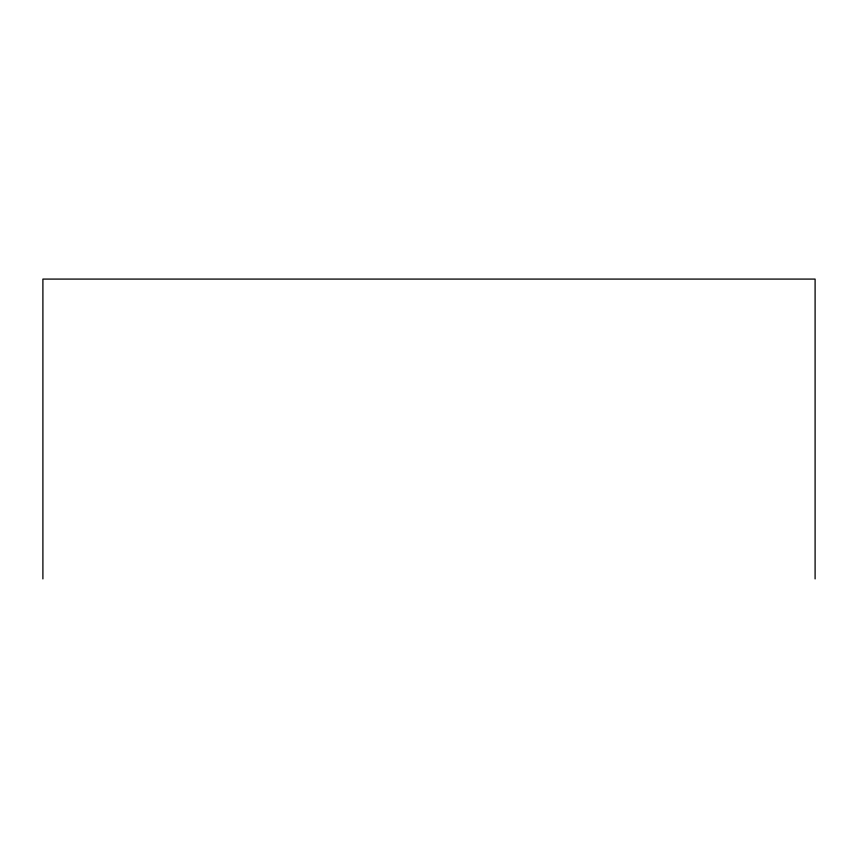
<?xml version="1.0" encoding="UTF-8"?>
<svg xmlns="http://www.w3.org/2000/svg" width="858" height="858" viewBox="0 0 858 858"><rect width="100%" height="100%" fill="white"/><g stroke="black" fill="none" stroke-linecap="round" stroke-linejoin="round"><path stroke-width="1.29" d="M815.1 578.914L815.1 279.086L42.9 279.086L42.9 578.914"/></g></svg>
